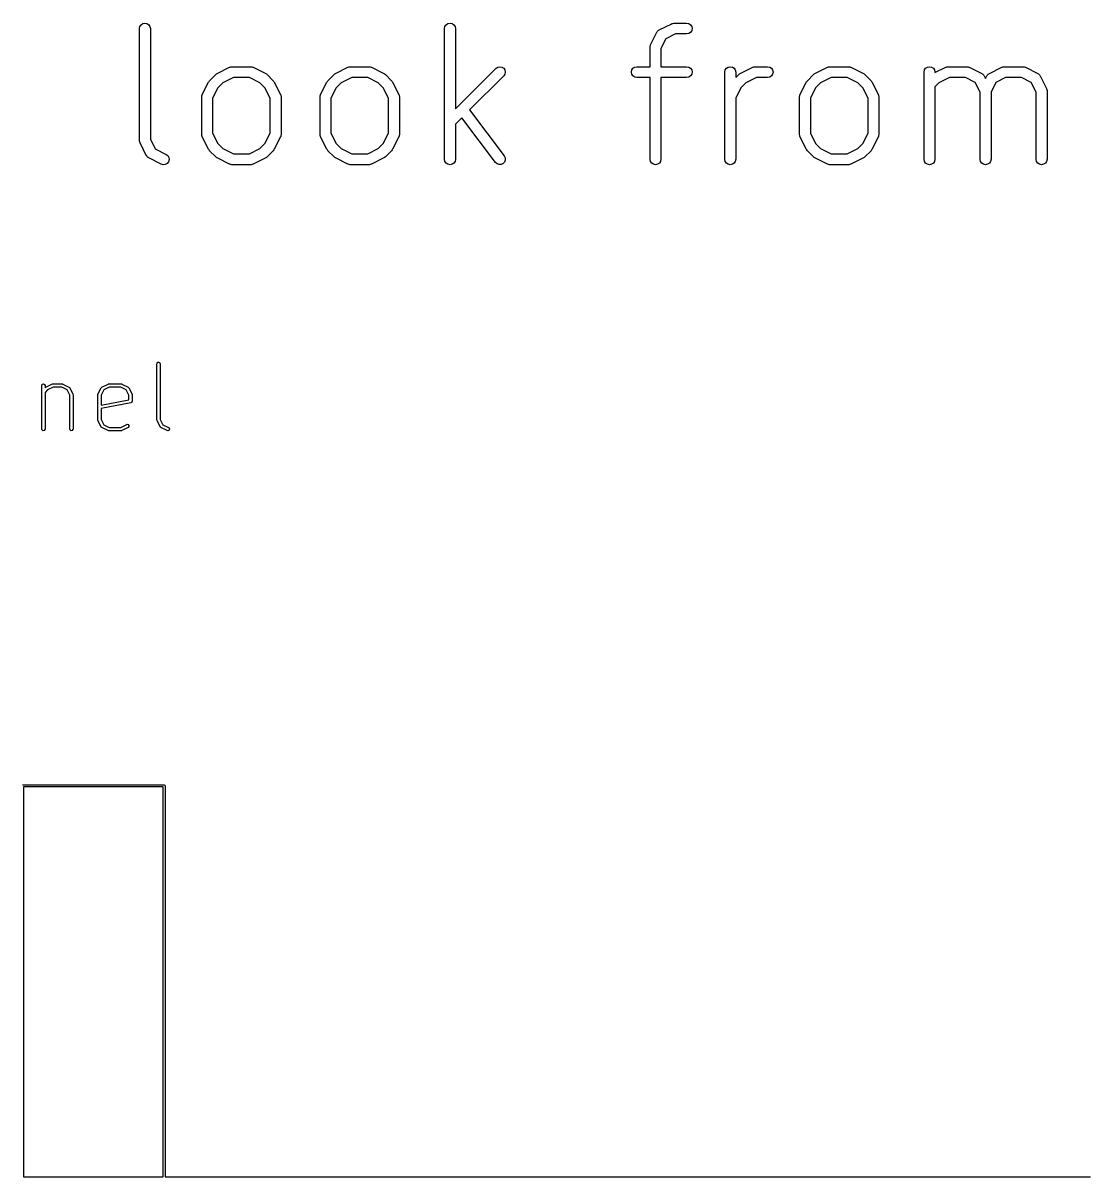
# Model space of a CAD drawing. Extents: x 2.16 to 9.36, y -6.25 to -0.75.
# Drawn here: x 5.001 to 6.928, y -2.833 to -0.748 of the extents above; entities that cross this region are included whole.
import ezdxf

# ---------------------------------------------------------------- set-up
doc = ezdxf.new("R2010")
doc.units = 0
doc.header["$MEASUREMENT"] = 0
doc.layers.add('BLACK', color=7, linetype='CONTINUOUS')

msp = doc.modelspace()

# ---------------------------------------------------------------- linework, layer by layer
at = {"layer": 'BLACK', "linetype": 'CONTINUOUS'}
for p, q in [((5.212, -0.7537), (5.2141, -0.7505)), ((5.2141, -0.7505), (5.2173, -0.7484)), ((5.2173, -0.7484), (5.221, -0.7476)), ((5.221, -0.7476), (5.2248, -0.7484)), ((5.2248, -0.7484), (5.228, -0.7505)), ((5.228, -0.7505), (5.2301, -0.7537)), ((5.7631, -0.7537), (5.7653, -0.7505)), ((5.7653, -0.7505), (5.7685, -0.7484)), ((5.7685, -0.7484), (5.7722, -0.7476)), ((5.7722, -0.7476), (5.776, -0.7484)), ((5.776, -0.7484), (5.7792, -0.7505)), ((5.7792, -0.7505), (5.7813, -0.7537)), ((6.1503, -0.7599), (6.1728, -0.7487)), ((6.1728, -0.7487), (6.1731, -0.7486)), ((6.1731, -0.7486), (6.1734, -0.7484)), ((6.1734, -0.7484), (6.175, -0.7481)), ((6.175, -0.7481), (6.1765, -0.7477)), ((6.1765, -0.7477), (6.1768, -0.7477)), ((6.1768, -0.7477), (6.1772, -0.7476)), ((6.1772, -0.7476), (6.1997, -0.7476)), ((6.1997, -0.7476), (6.2034, -0.7484)), ((6.2034, -0.7484), (6.2066, -0.7505)), ((6.2066, -0.7505), (6.2088, -0.7537)), ((5.2112, -0.7575), (5.212, -0.7537)), ((5.2112, -0.9599), (5.2112, -0.7575)), ((5.2301, -0.7537), (5.2309, -0.7575)), ((5.2309, -0.7575), (5.2309, -0.9576)), ((5.7624, -0.7575), (5.7631, -0.7537)), ((5.7624, -0.9937), (5.7624, -0.7575)), ((5.7813, -0.7537), (5.7821, -0.7575)), ((5.7821, -0.7575), (5.7821, -0.9024)), ((6.1346, -0.7868), (6.1459, -0.7643)), ((6.1459, -0.7643), (6.1466, -0.7633)), ((6.1466, -0.7633), (6.1472, -0.7623)), ((6.1472, -0.7623), (6.1478, -0.7618)), ((6.1478, -0.7618), (6.1482, -0.7613)), ((6.1482, -0.7613), (6.1493, -0.7607)), ((6.1493, -0.7607), (6.1503, -0.7599)), ((6.1795, -0.7673), (6.162, -0.7761)), ((6.1997, -0.7673), (6.1795, -0.7673)), ((6.2034, -0.7666), (6.1997, -0.7673)), ((6.2066, -0.7644), (6.2034, -0.7666)), ((6.2088, -0.7612), (6.2066, -0.7644)), ((6.2088, -0.7537), (6.2095, -0.7575)), ((6.2095, -0.7575), (6.2088, -0.7612)), ((6.1336, -0.7905), (6.134, -0.789)), ((6.1337, -0.7909), (6.1336, -0.7905)), ((6.1336, -0.7912), (6.1337, -0.7909)), ((6.1336, -0.8264), (6.1336, -0.7912)), ((6.134, -0.789), (6.1343, -0.7874)), ((6.1343, -0.7874), (6.1345, -0.7872)), ((6.1345, -0.7872), (6.1346, -0.7868)), ((6.162, -0.7761), (6.1533, -0.7935)), ((6.1533, -0.7935), (6.1533, -0.8264)), ((5.3516, -0.8387), (5.3741, -0.8274)), ((5.3741, -0.8274), (5.3745, -0.8273)), ((5.3745, -0.8273), (5.3748, -0.8271)), ((5.3748, -0.8271), (5.3763, -0.8268)), ((5.3763, -0.8268), (5.3778, -0.8264)), ((5.3778, -0.8264), (5.3782, -0.8264)), ((5.3782, -0.8264), (5.3785, -0.8264)), ((5.3785, -0.8264), (5.4123, -0.8264)), ((5.4123, -0.8264), (5.4126, -0.8264)), ((5.4126, -0.8264), (5.413, -0.8264)), ((5.413, -0.8264), (5.4145, -0.8268)), ((5.4145, -0.8268), (5.416, -0.8271)), ((5.416, -0.8271), (5.4163, -0.8273)), ((5.4163, -0.8273), (5.4167, -0.8274)), ((5.4167, -0.8274), (5.4392, -0.8387)), ((5.5654, -0.8387), (5.5879, -0.8274)), ((5.5879, -0.8274), (5.5882, -0.8273)), ((5.5882, -0.8273), (5.5885, -0.8271)), ((5.5885, -0.8271), (5.59, -0.8268)), ((5.59, -0.8268), (5.5916, -0.8264)), ((5.5916, -0.8264), (5.5919, -0.8264)), ((5.5919, -0.8264), (5.5923, -0.8264)), ((5.5923, -0.8264), (5.626, -0.8264)), ((5.626, -0.8264), (5.6263, -0.8264)), ((5.6263, -0.8264), (5.6267, -0.8264)), ((5.6267, -0.8264), (5.6282, -0.8268)), ((5.6282, -0.8268), (5.6298, -0.8271)), ((5.6298, -0.8271), (5.6301, -0.8273)), ((5.6301, -0.8273), (5.6304, -0.8274)), ((5.6304, -0.8274), (5.6529, -0.8387)), ((5.7821, -0.9024), (5.8553, -0.8292)), ((5.8553, -0.8292), (5.8585, -0.8271)), ((5.8585, -0.8271), (5.8622, -0.8264)), ((5.8622, -0.8264), (5.866, -0.8271)), ((5.866, -0.8271), (5.8692, -0.8292)), ((5.8692, -0.8292), (5.8713, -0.8324)), ((5.8713, -0.8324), (5.8721, -0.8362)), ((6.0998, -0.8362), (6.1006, -0.8324)), ((6.1006, -0.8324), (6.1027, -0.8292)), ((6.1027, -0.8292), (6.1059, -0.8271)), ((6.1059, -0.8271), (6.1097, -0.8264)), ((6.1097, -0.8264), (6.1336, -0.8264)), ((6.1533, -0.8264), (6.1997, -0.8264)), ((6.1997, -0.8264), (6.2034, -0.8271)), ((6.2034, -0.8271), (6.2066, -0.8292)), ((6.2066, -0.8292), (6.2088, -0.8324)), ((6.2088, -0.8324), (6.2095, -0.8362)), ((6.2686, -0.8362), (6.2693, -0.8324)), ((6.2693, -0.8324), (6.2715, -0.8292)), ((6.2715, -0.8292), (6.2747, -0.8271)), ((6.2747, -0.8271), (6.2784, -0.8264)), ((6.2784, -0.8264), (6.2822, -0.8271)), ((6.2822, -0.8271), (6.2854, -0.8292)), ((6.2854, -0.8292), (6.2875, -0.8324)), ((6.2875, -0.8324), (6.2883, -0.8362)), ((6.2965, -0.8387), (6.319, -0.8274)), ((6.319, -0.8274), (6.3194, -0.8273)), ((6.3194, -0.8273), (6.3196, -0.8271)), ((6.3196, -0.8271), (6.3212, -0.8268)), ((6.3212, -0.8268), (6.3227, -0.8264)), ((6.3227, -0.8264), (6.3231, -0.8264)), ((6.3231, -0.8264), (6.3234, -0.8264)), ((6.3234, -0.8264), (6.3459, -0.8264)), ((6.3459, -0.8264), (6.3497, -0.8271)), ((6.3497, -0.8271), (6.3529, -0.8292)), ((6.3529, -0.8292), (6.355, -0.8324)), ((6.355, -0.8324), (6.3558, -0.8362)), ((6.4315, -0.8387), (6.454, -0.8274)), ((6.454, -0.8274), (6.4543, -0.8273)), ((6.4543, -0.8273), (6.4546, -0.8271)), ((6.4546, -0.8271), (6.4562, -0.8268)), ((6.4562, -0.8268), (6.4577, -0.8264)), ((6.4577, -0.8264), (6.458, -0.8264)), ((6.458, -0.8264), (6.4584, -0.8264)), ((6.4584, -0.8264), (6.4921, -0.8264)), ((6.4921, -0.8264), (6.4925, -0.8264)), ((6.4925, -0.8264), (6.4928, -0.8264)), ((6.4928, -0.8264), (6.4944, -0.8268)), ((6.4944, -0.8268), (6.4959, -0.8271)), ((6.4959, -0.8271), (6.4962, -0.8273)), ((6.4962, -0.8273), (6.4965, -0.8274)), ((6.4965, -0.8274), (6.519, -0.8387)), ((6.6285, -0.8362), (6.6293, -0.8324)), ((6.6293, -0.8324), (6.6314, -0.8292)), ((6.6314, -0.8292), (6.6346, -0.8271)), ((6.6346, -0.8271), (6.6384, -0.8264)), ((6.6384, -0.8264), (6.6421, -0.8271)), ((6.6421, -0.8271), (6.6453, -0.8292)), ((6.6453, -0.8292), (6.6475, -0.8324)), ((6.6475, -0.8324), (6.6482, -0.8362)), ((6.6482, -0.8372), (6.6677, -0.8274)), ((6.6677, -0.8274), (6.6681, -0.8273)), ((6.6681, -0.8273), (6.6684, -0.8271)), ((6.6684, -0.8271), (6.6699, -0.8268)), ((6.6699, -0.8268), (6.6714, -0.8264)), ((6.6714, -0.8264), (6.6718, -0.8264)), ((6.6718, -0.8264), (6.6721, -0.8264)), ((6.6721, -0.8264), (6.7059, -0.8264)), ((6.7059, -0.8264), (6.7062, -0.8264)), ((6.7062, -0.8264), (6.7066, -0.8264)), ((6.7066, -0.8264), (6.7081, -0.8268)), ((6.7081, -0.8268), (6.7096, -0.8271)), ((6.7096, -0.8271), (6.7099, -0.8273)), ((6.7099, -0.8273), (6.7103, -0.8274)), ((6.7103, -0.8274), (6.7328, -0.8387)), ((6.7465, -0.8387), (6.769, -0.8274)), ((6.769, -0.8274), (6.7693, -0.8273)), ((6.7693, -0.8273), (6.7696, -0.8271)), ((6.7696, -0.8271), (6.7711, -0.8268)), ((6.7711, -0.8268), (6.7727, -0.8264)), ((6.7727, -0.8264), (6.773, -0.8264)), ((6.773, -0.8264), (6.7734, -0.8264)), ((6.7734, -0.8264), (6.8071, -0.8264)), ((6.8071, -0.8264), (6.8074, -0.8264)), ((6.8074, -0.8264), (6.8078, -0.8264)), ((6.8078, -0.8264), (6.8093, -0.8268)), ((6.8093, -0.8268), (6.8109, -0.8271)), ((6.8109, -0.8271), (6.8112, -0.8273)), ((6.8112, -0.8273), (6.8115, -0.8274)), ((6.8115, -0.8274), (6.834, -0.8387)), ((5.3247, -0.8768), (5.336, -0.8543)), ((5.336, -0.8543), (5.3369, -0.8531)), ((5.3369, -0.8531), (5.3378, -0.8517)), ((5.3378, -0.8517), (5.3491, -0.8405)), ((5.3491, -0.8405), (5.3504, -0.8396)), ((5.3504, -0.8396), (5.3516, -0.8387)), ((5.3809, -0.8461), (5.3619, -0.8555)), ((5.41, -0.8461), (5.3809, -0.8461)), ((5.4289, -0.8555), (5.41, -0.8461)), ((5.4392, -0.8387), (5.4404, -0.8396)), ((5.4404, -0.8396), (5.4417, -0.8405)), ((5.4417, -0.8405), (5.453, -0.8517)), ((5.453, -0.8517), (5.4539, -0.8531)), ((5.4539, -0.8531), (5.4548, -0.8543)), ((5.4548, -0.8543), (5.4661, -0.8768)), ((5.5385, -0.8768), (5.5497, -0.8543)), ((5.5497, -0.8543), (5.5507, -0.8531)), ((5.5507, -0.8531), (5.5515, -0.8517)), ((5.5515, -0.8517), (5.5628, -0.8405)), ((5.5628, -0.8405), (5.5641, -0.8396)), ((5.5641, -0.8396), (5.5654, -0.8387)), ((5.5946, -0.8461), (5.5756, -0.8555)), ((5.6237, -0.8461), (5.5946, -0.8461)), ((5.6427, -0.8555), (5.6237, -0.8461)), ((5.6529, -0.8387), (5.6541, -0.8396)), ((5.6541, -0.8396), (5.6555, -0.8405)), ((5.6555, -0.8405), (5.6667, -0.8517)), ((5.6667, -0.8517), (5.6676, -0.8531)), ((5.6676, -0.8531), (5.6685, -0.8543)), ((5.6685, -0.8543), (5.6798, -0.8768)), ((5.8692, -0.8432), (5.8077, -0.9046)), ((5.8713, -0.84), (5.8692, -0.8432)), ((5.8721, -0.8362), (5.8713, -0.84)), ((6.1006, -0.84), (6.0998, -0.8362)), ((6.1027, -0.8432), (6.1006, -0.84)), ((6.1059, -0.8453), (6.1027, -0.8432)), ((6.1097, -0.8461), (6.1059, -0.8453)), ((6.1336, -0.8461), (6.1097, -0.8461)), ((6.1336, -0.9937), (6.1336, -0.8461)), ((6.1997, -0.8461), (6.1533, -0.8461)), ((6.1533, -0.8461), (6.1533, -0.9937)), ((6.2034, -0.8453), (6.1997, -0.8461)), ((6.2066, -0.8432), (6.2034, -0.8453)), ((6.2088, -0.84), (6.2066, -0.8432)), ((6.2095, -0.8362), (6.2088, -0.84)), ((6.2686, -0.9937), (6.2686, -0.8362)), ((6.2883, -0.8362), (6.2883, -0.8462)), ((6.2883, -0.8462), (6.294, -0.8405)), ((6.294, -0.8405), (6.2953, -0.8396)), ((6.2953, -0.8396), (6.2965, -0.8387)), ((6.3257, -0.8461), (6.3067, -0.8555)), ((6.3459, -0.8461), (6.3257, -0.8461)), ((6.3497, -0.8453), (6.3459, -0.8461)), ((6.3529, -0.8432), (6.3497, -0.8453)), ((6.355, -0.84), (6.3529, -0.8432)), ((6.3558, -0.8362), (6.355, -0.84)), ((6.4046, -0.8768), (6.4158, -0.8543)), ((6.4158, -0.8543), (6.4168, -0.8531)), ((6.4168, -0.8531), (6.4177, -0.8517)), ((6.4177, -0.8517), (6.4289, -0.8405)), ((6.4289, -0.8405), (6.4302, -0.8396)), ((6.4302, -0.8396), (6.4315, -0.8387)), ((6.4607, -0.8461), (6.4417, -0.8555)), ((6.4898, -0.8461), (6.4607, -0.8461)), ((6.5088, -0.8555), (6.4898, -0.8461)), ((6.519, -0.8387), (6.5203, -0.8396)), ((6.5203, -0.8396), (6.5216, -0.8405)), ((6.5216, -0.8405), (6.5328, -0.8517)), ((6.5328, -0.8517), (6.5337, -0.8531)), ((6.5337, -0.8531), (6.5347, -0.8543)), ((6.5347, -0.8543), (6.5459, -0.8768)), ((6.6285, -0.9937), (6.6285, -0.8362)), ((6.6482, -0.8362), (6.6482, -0.8372)), ((6.6744, -0.8461), (6.6555, -0.8555)), ((6.7035, -0.8461), (6.6744, -0.8461)), ((6.721, -0.8548), (6.7035, -0.8461)), ((6.7298, -0.8723), (6.721, -0.8548)), ((6.7328, -0.8387), (6.7337, -0.8394)), ((6.7337, -0.8394), (6.7348, -0.84)), ((6.7348, -0.84), (6.7352, -0.8406)), ((6.7352, -0.8406), (6.7358, -0.841)), ((6.7358, -0.841), (6.7364, -0.8421)), ((6.7364, -0.8421), (6.7372, -0.8431)), ((6.7372, -0.8431), (6.7396, -0.8479)), ((6.7396, -0.8479), (6.7421, -0.8431)), ((6.7421, -0.8431), (6.7428, -0.8421)), ((6.7428, -0.8421), (6.7434, -0.841)), ((6.7434, -0.841), (6.744, -0.8406)), ((6.744, -0.8406), (6.7444, -0.84)), ((6.7444, -0.84), (6.7455, -0.8394)), ((6.7455, -0.8394), (6.7465, -0.8387)), ((6.7582, -0.8548), (6.7495, -0.8723)), ((6.7757, -0.8461), (6.7582, -0.8548)), ((6.8048, -0.8461), (6.7757, -0.8461)), ((6.8223, -0.8548), (6.8048, -0.8461)), ((6.831, -0.8723), (6.8223, -0.8548)), ((6.834, -0.8387), (6.835, -0.8394)), ((6.835, -0.8394), (6.836, -0.84)), ((6.836, -0.84), (6.8365, -0.8406)), ((6.8365, -0.8406), (6.837, -0.841)), ((6.837, -0.841), (6.8376, -0.8421)), ((6.8376, -0.8421), (6.8384, -0.8431)), ((6.8384, -0.8431), (6.8497, -0.8656)), ((5.3529, -0.8645), (5.3434, -0.8835)), ((5.3619, -0.8555), (5.3529, -0.8645)), ((5.4379, -0.8645), (5.4289, -0.8555)), ((5.4474, -0.8835), (5.4379, -0.8645)), ((5.5666, -0.8645), (5.5571, -0.8835)), ((5.5756, -0.8555), (5.5666, -0.8645)), ((5.6517, -0.8645), (5.6427, -0.8555)), ((5.6612, -0.8835), (5.6517, -0.8645)), ((6.2978, -0.8645), (6.2883, -0.8835)), ((6.3067, -0.8555), (6.2978, -0.8645)), ((6.4327, -0.8645), (6.4232, -0.8835)), ((6.4417, -0.8555), (6.4327, -0.8645)), ((6.5178, -0.8645), (6.5088, -0.8555)), ((6.5273, -0.8835), (6.5178, -0.8645)), ((6.6555, -0.8555), (6.6482, -0.8628)), ((6.6482, -0.8628), (6.6482, -0.9937)), ((6.7298, -0.9937), (6.7298, -0.8723)), ((6.7495, -0.8723), (6.7495, -0.9937)), ((6.831, -0.9937), (6.831, -0.8723)), ((6.8497, -0.8656), (6.8497, -0.8659)), ((6.8497, -0.8659), (6.8499, -0.8662)), ((6.8499, -0.8662), (6.8502, -0.8677)), ((6.8502, -0.8677), (6.8507, -0.8693)), ((6.8507, -0.8693), (6.8506, -0.8696)), ((6.8506, -0.8696), (6.8507, -0.87)), ((6.8507, -0.87), (6.8507, -0.9937)), ((5.3237, -0.8805), (5.3241, -0.879)), ((5.3238, -0.8809), (5.3237, -0.8805)), ((5.3237, -0.8812), (5.3238, -0.8809)), ((5.3237, -0.9487), (5.3237, -0.8812)), ((5.3241, -0.879), (5.3244, -0.8774)), ((5.3244, -0.8774), (5.3246, -0.8771)), ((5.3246, -0.8771), (5.3247, -0.8768)), ((5.3434, -0.8835), (5.3434, -0.9464)), ((5.4474, -0.9464), (5.4474, -0.8835)), ((5.4661, -0.8768), (5.4662, -0.8771)), ((5.4662, -0.8771), (5.4664, -0.8774)), ((5.4664, -0.8774), (5.4667, -0.879)), ((5.4667, -0.879), (5.4671, -0.8805)), ((5.4671, -0.8805), (5.467, -0.8809)), ((5.467, -0.8809), (5.4671, -0.8812)), ((5.4671, -0.8812), (5.4671, -0.9487)), ((5.5374, -0.8805), (5.5379, -0.879)), ((5.5375, -0.8809), (5.5374, -0.8805)), ((5.5374, -0.8812), (5.5375, -0.8809)), ((5.5374, -0.9487), (5.5374, -0.8812)), ((5.5379, -0.879), (5.5382, -0.8774)), ((5.5382, -0.8774), (5.5384, -0.8771)), ((5.5384, -0.8771), (5.5385, -0.8768)), ((5.5571, -0.8835), (5.5571, -0.9464)), ((5.6612, -0.9464), (5.6612, -0.8835)), ((5.6798, -0.8768), (5.6799, -0.8771)), ((5.6799, -0.8771), (5.6801, -0.8774)), ((5.6801, -0.8774), (5.6804, -0.879)), ((5.6804, -0.879), (5.6808, -0.8805)), ((5.6808, -0.8805), (5.6808, -0.8809)), ((5.6808, -0.8809), (5.6808, -0.8812)), ((5.6808, -0.8812), (5.6808, -0.9487)), ((6.2883, -0.8835), (6.2883, -0.9937)), ((6.4036, -0.8805), (6.404, -0.879)), ((6.4036, -0.8809), (6.4036, -0.8805)), ((6.4036, -0.8812), (6.4036, -0.8809)), ((6.4036, -0.9487), (6.4036, -0.8812)), ((6.404, -0.879), (6.4043, -0.8774)), ((6.4043, -0.8774), (6.4045, -0.8771)), ((6.4045, -0.8771), (6.4046, -0.8768)), ((6.4232, -0.8835), (6.4232, -0.9464)), ((6.5273, -0.9464), (6.5273, -0.8835)), ((6.5459, -0.8768), (6.546, -0.8771)), ((6.546, -0.8771), (6.5462, -0.8774)), ((6.5462, -0.8774), (6.5465, -0.879)), ((6.5465, -0.879), (6.547, -0.8805)), ((6.547, -0.8805), (6.5469, -0.8809)), ((6.5469, -0.8809), (6.547, -0.8812)), ((6.547, -0.8812), (6.547, -0.9487)), ((5.8077, -0.9046), (5.8701, -0.9878)), ((5.7937, -0.9187), (5.7821, -0.9303)), ((5.7821, -0.9303), (5.7821, -0.9937)), ((5.8543, -0.9996), (5.7937, -0.9187)), ((5.2309, -0.9576), (5.2396, -0.9751)), ((5.3238, -0.949), (5.3237, -0.9487)), ((5.3237, -0.9494), (5.3238, -0.949)), ((5.3241, -0.9509), (5.3237, -0.9494)), ((5.3244, -0.9525), (5.3241, -0.9509)), ((5.3246, -0.9528), (5.3244, -0.9525)), ((5.3247, -0.9531), (5.3246, -0.9528)), ((5.336, -0.9756), (5.3247, -0.9531)), ((5.3434, -0.9464), (5.3529, -0.9654)), ((5.4379, -0.9654), (5.4474, -0.9464)), ((5.4661, -0.9531), (5.4548, -0.9756)), ((5.4662, -0.9528), (5.4661, -0.9531)), ((5.4664, -0.9525), (5.4662, -0.9528)), ((5.4667, -0.9509), (5.4664, -0.9525)), ((5.4671, -0.9494), (5.4667, -0.9509)), ((5.4671, -0.9487), (5.467, -0.949)), ((5.467, -0.949), (5.4671, -0.9494)), ((5.5375, -0.949), (5.5374, -0.9487)), ((5.5374, -0.9494), (5.5375, -0.949)), ((5.5379, -0.9509), (5.5374, -0.9494)), ((5.5382, -0.9525), (5.5379, -0.9509)), ((5.5384, -0.9528), (5.5382, -0.9525)), ((5.5385, -0.9531), (5.5384, -0.9528)), ((5.5497, -0.9756), (5.5385, -0.9531)), ((5.5571, -0.9464), (5.5666, -0.9654)), ((5.6517, -0.9654), (5.6612, -0.9464)), ((5.6798, -0.9531), (5.6685, -0.9756)), ((5.6799, -0.9528), (5.6798, -0.9531)), ((5.6801, -0.9525), (5.6799, -0.9528)), ((5.6804, -0.9509), (5.6801, -0.9525)), ((5.6808, -0.9494), (5.6804, -0.9509)), ((5.6808, -0.9487), (5.6808, -0.949)), ((5.6808, -0.949), (5.6808, -0.9494)), ((6.4036, -0.949), (6.4036, -0.9487)), ((6.4036, -0.9494), (6.4036, -0.949)), ((6.404, -0.9509), (6.4036, -0.9494)), ((6.4043, -0.9525), (6.404, -0.9509)), ((6.4045, -0.9528), (6.4043, -0.9525)), ((6.4046, -0.9531), (6.4045, -0.9528)), ((6.4158, -0.9756), (6.4046, -0.9531)), ((6.4232, -0.9464), (6.4327, -0.9654)), ((6.5178, -0.9654), (6.5273, -0.9464)), ((6.5459, -0.9531), (6.5347, -0.9756)), ((6.546, -0.9528), (6.5459, -0.9531)), ((6.5462, -0.9525), (6.546, -0.9528)), ((6.5465, -0.9509), (6.5462, -0.9525)), ((6.547, -0.9494), (6.5465, -0.9509)), ((6.547, -0.9487), (6.5469, -0.949)), ((6.5469, -0.949), (6.547, -0.9494)), ((5.2113, -0.9603), (5.2112, -0.9599)), ((5.2112, -0.9606), (5.2113, -0.9603)), ((5.2116, -0.9622), (5.2112, -0.9606)), ((5.212, -0.9637), (5.2116, -0.9622)), ((5.2122, -0.964), (5.212, -0.9637)), ((5.2122, -0.9643), (5.2122, -0.964)), ((5.2235, -0.9868), (5.2122, -0.9643)), ((5.2396, -0.9751), (5.2592, -0.9849)), ((5.3369, -0.9768), (5.336, -0.9756)), ((5.3378, -0.9782), (5.3369, -0.9768)), ((5.3491, -0.9894), (5.3378, -0.9782)), ((5.3529, -0.9654), (5.3619, -0.9744)), ((5.3619, -0.9744), (5.3809, -0.9838)), ((5.41, -0.9838), (5.4289, -0.9744)), ((5.4289, -0.9744), (5.4379, -0.9654)), ((5.453, -0.9782), (5.4417, -0.9894)), ((5.4539, -0.9768), (5.453, -0.9782)), ((5.4548, -0.9756), (5.4539, -0.9768)), ((5.5507, -0.9768), (5.5497, -0.9756)), ((5.5515, -0.9782), (5.5507, -0.9768)), ((5.5628, -0.9894), (5.5515, -0.9782)), ((5.5666, -0.9654), (5.5756, -0.9744)), ((5.5756, -0.9744), (5.5946, -0.9838)), ((5.6237, -0.9838), (5.6427, -0.9744)), ((5.6427, -0.9744), (5.6517, -0.9654)), ((5.6667, -0.9782), (5.6555, -0.9894)), ((5.6676, -0.9768), (5.6667, -0.9782)), ((5.6685, -0.9756), (5.6676, -0.9768)), ((6.4168, -0.9768), (6.4158, -0.9756)), ((6.4177, -0.9782), (6.4168, -0.9768)), ((6.4289, -0.9894), (6.4177, -0.9782)), ((6.4327, -0.9654), (6.4417, -0.9744)), ((6.4417, -0.9744), (6.4607, -0.9838)), ((6.4898, -0.9838), (6.5088, -0.9744)), ((6.5088, -0.9744), (6.5178, -0.9654)), ((6.5328, -0.9782), (6.5216, -0.9894)), ((6.5337, -0.9768), (6.5328, -0.9782)), ((6.5347, -0.9756), (6.5337, -0.9768)), ((5.2243, -0.9878), (5.2235, -0.9868)), ((5.2249, -0.9889), (5.2243, -0.9878)), ((5.2254, -0.9893), (5.2249, -0.9889)), ((5.2258, -0.9899), (5.2254, -0.9893)), ((5.2269, -0.9905), (5.2258, -0.9899)), ((5.2279, -0.9912), (5.2269, -0.9905)), ((5.2504, -1.0025), (5.2279, -0.9912)), ((5.2592, -0.9849), (5.2622, -0.9872)), ((5.2636, -0.9981), (5.2612, -1.0011)), ((5.2622, -0.9872), (5.2641, -0.9906)), ((5.2646, -0.9944), (5.2636, -0.9981)), ((5.2641, -0.9906), (5.2646, -0.9944)), ((5.3504, -0.9903), (5.3491, -0.9894)), ((5.3516, -0.9912), (5.3504, -0.9903)), ((5.3741, -1.0025), (5.3516, -0.9912)), ((5.3809, -0.9838), (5.41, -0.9838)), ((5.4392, -0.9912), (5.4167, -1.0025)), ((5.4404, -0.9903), (5.4392, -0.9912)), ((5.4417, -0.9894), (5.4404, -0.9903)), ((5.5641, -0.9903), (5.5628, -0.9894)), ((5.5654, -0.9912), (5.5641, -0.9903)), ((5.5879, -1.0025), (5.5654, -0.9912)), ((5.5946, -0.9838), (5.6237, -0.9838)), ((5.6529, -0.9912), (5.6304, -1.0025)), ((5.6541, -0.9903), (5.6529, -0.9912)), ((5.6555, -0.9894), (5.6541, -0.9903)), ((5.7631, -0.9975), (5.7624, -0.9937)), ((5.7653, -1.0006), (5.7631, -0.9975)), ((5.7685, -1.0028), (5.7653, -1.0006)), ((5.7792, -1.0006), (5.776, -1.0028)), ((5.7813, -0.9975), (5.7792, -1.0006)), ((5.7821, -0.9937), (5.7813, -0.9975)), ((5.8572, -1.0022), (5.8543, -0.9996)), ((5.8707, -0.9987), (5.8681, -1.0016)), ((5.8701, -0.9878), (5.8718, -0.9912)), ((5.872, -0.9951), (5.8707, -0.9987)), ((5.8718, -0.9912), (5.872, -0.9951)), ((6.1343, -0.9975), (6.1336, -0.9937)), ((6.1365, -1.0006), (6.1343, -0.9975)), ((6.1397, -1.0028), (6.1365, -1.0006)), ((6.1504, -1.0006), (6.1472, -1.0028)), ((6.1525, -0.9975), (6.1504, -1.0006)), ((6.1533, -0.9937), (6.1525, -0.9975)), ((6.2693, -0.9975), (6.2686, -0.9937)), ((6.2715, -1.0006), (6.2693, -0.9975)), ((6.2747, -1.0028), (6.2715, -1.0006)), ((6.2854, -1.0006), (6.2822, -1.0028)), ((6.2875, -0.9975), (6.2854, -1.0006)), ((6.2883, -0.9937), (6.2875, -0.9975)), ((6.4302, -0.9903), (6.4289, -0.9894)), ((6.4315, -0.9912), (6.4302, -0.9903)), ((6.454, -1.0025), (6.4315, -0.9912)), ((6.4607, -0.9838), (6.4898, -0.9838)), ((6.519, -0.9912), (6.4965, -1.0025)), ((6.5203, -0.9903), (6.519, -0.9912)), ((6.5216, -0.9894), (6.5203, -0.9903)), ((6.6293, -0.9975), (6.6285, -0.9937)), ((6.6314, -1.0006), (6.6293, -0.9975)), ((6.6346, -1.0028), (6.6314, -1.0006)), ((6.6453, -1.0006), (6.6421, -1.0028)), ((6.6475, -0.9975), (6.6453, -1.0006)), ((6.6482, -0.9937), (6.6475, -0.9975)), ((6.7305, -0.9975), (6.7298, -0.9937)), ((6.7327, -1.0006), (6.7305, -0.9975)), ((6.7358, -1.0028), (6.7327, -1.0006)), ((6.7466, -1.0006), (6.7434, -1.0028)), ((6.7487, -0.9975), (6.7466, -1.0006)), ((6.7495, -0.9937), (6.7487, -0.9975)), ((6.8318, -0.9975), (6.831, -0.9937)), ((6.8339, -1.0006), (6.8318, -0.9975)), ((6.8371, -1.0028), (6.8339, -1.0006)), ((6.8478, -1.0006), (6.8446, -1.0028)), ((6.8499, -0.9975), (6.8478, -1.0006)), ((6.8507, -0.9937), (6.8499, -0.9975)), ((5.2541, -1.0035), (5.2504, -1.0025)), ((5.2579, -1.003), (5.2541, -1.0035)), ((5.2612, -1.0011), (5.2579, -1.003)), ((5.3745, -1.0026), (5.3741, -1.0025)), ((5.3748, -1.0028), (5.3745, -1.0026)), ((5.3763, -1.0031), (5.3748, -1.0028)), ((5.3778, -1.0035), (5.3763, -1.0031)), ((5.3782, -1.0035), (5.3778, -1.0035)), ((5.3785, -1.0035), (5.3782, -1.0035)), ((5.4123, -1.0035), (5.3785, -1.0035)), ((5.4126, -1.0035), (5.4123, -1.0035)), ((5.413, -1.0035), (5.4126, -1.0035)), ((5.4145, -1.0031), (5.413, -1.0035)), ((5.416, -1.0028), (5.4145, -1.0031)), ((5.4163, -1.0026), (5.416, -1.0028)), ((5.4167, -1.0025), (5.4163, -1.0026)), ((5.5882, -1.0026), (5.5879, -1.0025)), ((5.5885, -1.0028), (5.5882, -1.0026)), ((5.59, -1.0031), (5.5885, -1.0028)), ((5.5916, -1.0035), (5.59, -1.0031)), ((5.5919, -1.0035), (5.5916, -1.0035)), ((5.5923, -1.0035), (5.5919, -1.0035)), ((5.626, -1.0035), (5.5923, -1.0035)), ((5.6263, -1.0035), (5.626, -1.0035)), ((5.6267, -1.0035), (5.6263, -1.0035)), ((5.6282, -1.0031), (5.6267, -1.0035)), ((5.6298, -1.0028), (5.6282, -1.0031)), ((5.6301, -1.0026), (5.6298, -1.0028)), ((5.6304, -1.0025), (5.6301, -1.0026)), ((5.7722, -1.0035), (5.7685, -1.0028)), ((5.776, -1.0028), (5.7722, -1.0035)), ((5.8608, -1.0034), (5.8572, -1.0022)), ((5.8647, -1.0032), (5.8608, -1.0034)), ((5.8681, -1.0016), (5.8647, -1.0032)), ((6.1434, -1.0035), (6.1397, -1.0028)), ((6.1472, -1.0028), (6.1434, -1.0035)), ((6.2784, -1.0035), (6.2747, -1.0028)), ((6.2822, -1.0028), (6.2784, -1.0035)), ((6.4543, -1.0026), (6.454, -1.0025)), ((6.4546, -1.0028), (6.4543, -1.0026)), ((6.4562, -1.0031), (6.4546, -1.0028)), ((6.4577, -1.0035), (6.4562, -1.0031)), ((6.458, -1.0035), (6.4577, -1.0035)), ((6.4584, -1.0035), (6.458, -1.0035)), ((6.4921, -1.0035), (6.4584, -1.0035)), ((6.4925, -1.0035), (6.4921, -1.0035)), ((6.4928, -1.0035), (6.4925, -1.0035)), ((6.4944, -1.0031), (6.4928, -1.0035)), ((6.4959, -1.0028), (6.4944, -1.0031)), ((6.4962, -1.0026), (6.4959, -1.0028)), ((6.4965, -1.0025), (6.4962, -1.0026)), ((6.6384, -1.0035), (6.6346, -1.0028)), ((6.6421, -1.0028), (6.6384, -1.0035)), ((6.7396, -1.0035), (6.7358, -1.0028)), ((6.7434, -1.0028), (6.7396, -1.0035)), ((6.8408, -1.0035), (6.8371, -1.0028)), ((6.8446, -1.0028), (6.8408, -1.0035)), ((5.2428, -1.3632), (5.243, -1.3622)), ((5.2428, -1.4644), (5.2428, -1.3632)), ((5.243, -1.3622), (5.2443, -1.3606)), ((5.2443, -1.3606), (5.2462, -1.3603)), ((5.2462, -1.3603), (5.248, -1.3613)), ((5.248, -1.3613), (5.2487, -1.3632)), ((5.2487, -1.3632), (5.2487, -1.4637)), ((5.0347, -1.4026), (5.0349, -1.4016)), ((5.0347, -1.4813), (5.0347, -1.4026)), ((5.0349, -1.4016), (5.0362, -1.4)), ((5.0362, -1.4), (5.0381, -1.3997)), ((5.0381, -1.3997), (5.0399, -1.4007)), ((5.0399, -1.4007), (5.0406, -1.4026)), ((5.0406, -1.4026), (5.0406, -1.4067)), ((5.0406, -1.4067), (5.0412, -1.4061)), ((5.045, -1.4106), (5.0406, -1.415)), ((5.0406, -1.415), (5.0406, -1.4813)), ((5.0412, -1.4061), (5.0419, -1.4056)), ((5.0419, -1.4055), (5.0532, -1.3999)), ((5.0419, -1.4056), (5.0419, -1.4055)), ((5.0552, -1.4055), (5.045, -1.4106)), ((5.0532, -1.3999), (5.0542, -1.3996)), ((5.0542, -1.3996), (5.0543, -1.3997)), ((5.0543, -1.3997), (5.0545, -1.3996)), ((5.0545, -1.3996), (5.0714, -1.3996)), ((5.0707, -1.4055), (5.0552, -1.4055)), ((5.0804, -1.4104), (5.0707, -1.4055)), ((5.0714, -1.3996), (5.0724, -1.3998)), ((5.0724, -1.3998), (5.0725, -1.3999)), ((5.0725, -1.3999), (5.0727, -1.3999)), ((5.0727, -1.3999), (5.0839, -1.4055)), ((5.0853, -1.4201), (5.0804, -1.4104)), ((5.0839, -1.4055), (5.0848, -1.4062)), ((5.0848, -1.4062), (5.0849, -1.4066)), ((5.0849, -1.4066), (5.0853, -1.4069)), ((5.0853, -1.4069), (5.0909, -1.4181)), ((5.1362, -1.4181), (5.1419, -1.4069)), ((5.1467, -1.4104), (5.1418, -1.4201)), ((5.1419, -1.4069), (5.1425, -1.406)), ((5.1425, -1.406), (5.1429, -1.4059)), ((5.1429, -1.4059), (5.1432, -1.4055)), ((5.1432, -1.4055), (5.1544, -1.3999)), ((5.1564, -1.4055), (5.1467, -1.4104)), ((5.1544, -1.3999), (5.1554, -1.3996)), ((5.1554, -1.3996), (5.1556, -1.3997)), ((5.1556, -1.3997), (5.1557, -1.3996)), ((5.1557, -1.3996), (5.1782, -1.3996)), ((5.1775, -1.4055), (5.1564, -1.4055)), ((5.1873, -1.4104), (5.1775, -1.4055)), ((5.1782, -1.3996), (5.1792, -1.3998)), ((5.1792, -1.3998), (5.1794, -1.3999)), ((5.1794, -1.3999), (5.1796, -1.3999)), ((5.1796, -1.3999), (5.1908, -1.4055)), ((5.1922, -1.4201), (5.1873, -1.4104)), ((5.1908, -1.4055), (5.1916, -1.4062)), ((5.1916, -1.4062), (5.1918, -1.4066)), ((5.1918, -1.4066), (5.1921, -1.4069)), ((5.1921, -1.4069), (5.1978, -1.4181)), ((5.0853, -1.4813), (5.0853, -1.4201)), ((5.0909, -1.4181), (5.0912, -1.4191)), ((5.0912, -1.4191), (5.0911, -1.4193)), ((5.0911, -1.4193), (5.0912, -1.4194)), ((5.0912, -1.4194), (5.0912, -1.4813)), ((5.1359, -1.4194), (5.1361, -1.4184)), ((5.1359, -1.4644), (5.1359, -1.4194)), ((5.1361, -1.4184), (5.1362, -1.4183)), ((5.1362, -1.4183), (5.1362, -1.4181)), ((5.1418, -1.4201), (5.1418, -1.4383)), ((5.1418, -1.4383), (5.1922, -1.4283)), ((5.1957, -1.4336), (5.1418, -1.4444)), ((5.1922, -1.4283), (5.1922, -1.4201)), ((5.1961, -1.4333), (5.1957, -1.4336)), ((5.1966, -1.4332), (5.1961, -1.4333)), ((5.1969, -1.4328), (5.1966, -1.4332)), ((5.1974, -1.4325), (5.1969, -1.4328)), ((5.1976, -1.4321), (5.1974, -1.4325)), ((5.1979, -1.4317), (5.1976, -1.4321)), ((5.1978, -1.4181), (5.198, -1.4191)), ((5.1981, -1.4307), (5.1979, -1.4317)), ((5.198, -1.4191), (5.198, -1.4193)), ((5.198, -1.4193), (5.1981, -1.4194)), ((5.1981, -1.4194), (5.1981, -1.4307)), ((5.1418, -1.4444), (5.1418, -1.4637)), ((5.136, -1.4646), (5.1359, -1.4644)), ((5.1359, -1.4648), (5.136, -1.4646)), ((5.1362, -1.4657), (5.1359, -1.4648)), ((5.1419, -1.477), (5.1362, -1.4657)), ((5.1418, -1.4637), (5.1467, -1.4735)), ((5.1422, -1.4773), (5.1419, -1.477)), ((5.1423, -1.4777), (5.1422, -1.4773)), ((5.1432, -1.4783), (5.1423, -1.4777)), ((5.1544, -1.4839), (5.1432, -1.4783)), ((5.1467, -1.4735), (5.1564, -1.4783)), ((5.1564, -1.4783), (5.1775, -1.4783)), ((5.1775, -1.4783), (5.1882, -1.473)), ((5.1908, -1.4783), (5.1796, -1.4839)), ((5.1882, -1.473), (5.1891, -1.4727)), ((5.1891, -1.4727), (5.1911, -1.4732)), ((5.1922, -1.4769), (5.1908, -1.4783)), ((5.1911, -1.4732), (5.1923, -1.4748)), ((5.1923, -1.4748), (5.1922, -1.4769)), ((5.2428, -1.4646), (5.2428, -1.4644)), ((5.2428, -1.4648), (5.2428, -1.4646)), ((5.2431, -1.4657), (5.2428, -1.4648)), ((5.2487, -1.477), (5.2431, -1.4657)), ((5.2487, -1.4637), (5.2536, -1.4735)), ((5.249, -1.4773), (5.2487, -1.477)), ((5.2492, -1.4777), (5.249, -1.4773)), ((5.25, -1.4783), (5.2492, -1.4777)), ((5.2613, -1.4839), (5.25, -1.4783)), ((5.2536, -1.4735), (5.2639, -1.4787)), ((5.2639, -1.4787), (5.2647, -1.4793)), ((5.2647, -1.4793), (5.2656, -1.4811)), ((5.0354, -1.4832), (5.0347, -1.4813)), ((5.0371, -1.4842), (5.0354, -1.4832)), ((5.0391, -1.4839), (5.0371, -1.4842)), ((5.0404, -1.4823), (5.0391, -1.4839)), ((5.0406, -1.4813), (5.0404, -1.4823)), ((5.086, -1.4832), (5.0853, -1.4813)), ((5.0877, -1.4842), (5.086, -1.4832)), ((5.0897, -1.4839), (5.0877, -1.4842)), ((5.091, -1.4823), (5.0897, -1.4839)), ((5.0912, -1.4813), (5.091, -1.4823)), ((5.1546, -1.484), (5.1544, -1.4839)), ((5.1547, -1.4841), (5.1546, -1.484)), ((5.1557, -1.4843), (5.1547, -1.4841)), ((5.1782, -1.4843), (5.1557, -1.4843)), ((5.1784, -1.4842), (5.1782, -1.4843)), ((5.1786, -1.4842), (5.1784, -1.4842)), ((5.1796, -1.4839), (5.1786, -1.4842)), ((5.2633, -1.4842), (5.2613, -1.4839)), ((5.265, -1.4831), (5.2633, -1.4842)), ((5.2656, -1.4811), (5.265, -1.4831)), ((5, -2.124), (5.2559, -2.124)), ((5.2559, -2.124), (5.2573, -2.1246)), ((5.2573, -2.1246), (5.2579, -2.126)), ((5.2579, -2.126), (5.2579, -2.8327)), ((5.002, -2.128), (5.002, -2.8327)), ((5.2539, -2.128), (5.002, -2.128)), ((5.2539, -2.8327), (5.2539, -2.128)), ((5.002, -2.8327), (5.2539, -2.8327)), ((5.2579, -2.8327), (6.9291, -2.8327))]:
    msp.add_line(p, q, dxfattribs=at)

doc.saveas('drawing.dxf')
